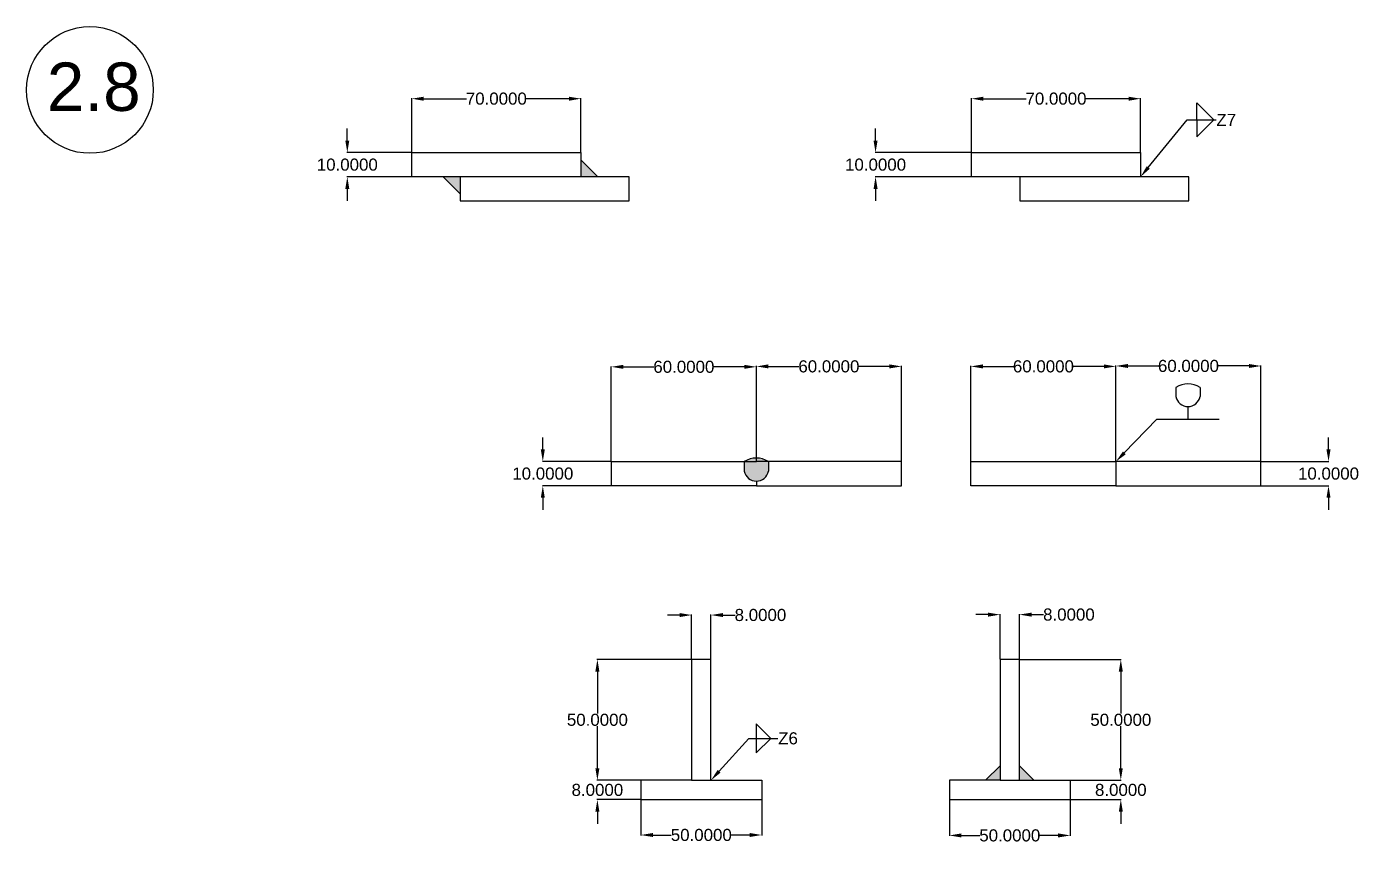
# Model space of a CAD drawing. Header units: inches. Extents: x 9 to 3869, y -675 to 528.
# Drawn here: x 956 to 1507, y -416 to -78 of the extents above; entities that cross this region are included whole.
import ezdxf
from ezdxf import colors
from ezdxf.entities.mleader import LeaderData, LeaderLine
from ezdxf.math import Vec2, Vec3

# ---------------------------------------------------------------- set-up
doc = ezdxf.new("R2010")
doc.units = ezdxf.units.IN
doc.header["$MEASUREMENT"] = 0
doc.styles.get("Standard").update_dxf_attribs({"font": 'arial.ttf'})
doc.dimstyles.get("Standard").update_dxf_attribs({"dimtxt": 5, "dimasz": 5, "dimexe": 0.18, "dimexo": 0.0625, "dimgap": 0.09, "dimtad": 0, "dimtih": 1, "dimtoh": 1, "dimdec": 4, "dimzin": 0, "dimdsep": 46, "dimtxsty": 'Standard', "dimcen": 0.09, "dimadec": 0, "dimazin": 0, "dimtfac": 1, "dimtdec": 4, "dimtofl": 0, "dimtmove": 0, "dimatfit": 3, "dimfxl": 1, "dimtolj": 1, "dimtzin": 0, "dimarcsym": 0})

# ---------------------------------------------------------------- blocks, each defined once
blk = doc.blocks.new('*D67')
at = {"color": 0, "lineweight": -2, "transparency": 16777216}
for p, q in [((1115.18, -130.46), (1115.18, -108.03)), ((1120.18, -108.21), (1137.8, -108.21)), ((1180.18, -108.21), (1162.56, -108.21)), ((1185.18, -130.46), (1185.18, -108.03))]:
    blk.add_line(p, q, dxfattribs=at)
at = {"color": 0, "transparency": 16777216}
for points in [[(1120.18, -107.38), (1120.18, -109.05), (1115.18, -108.21)], [(1180.18, -107.38), (1180.18, -109.05), (1185.18, -108.21)]]:
    blk.add_solid(points, dxfattribs=at)
at = {"layer": 'Defpoints', "color": 0, "transparency": 16777216}
for p in [(1185.18, -108.21), (1115.18, -130.52), (1185.18, -130.52)]:
    blk.add_point(p, dxfattribs=at)
at = {"color": 0, "transparency": 16777216, "insert": (1150.18, -108.21), "char_height": 5, "attachment_point": 5}
blk.add_mtext('\\A1;70.0000', dxfattribs=at)
blk = doc.blocks.new('*D68')
at = {"color": 0, "lineweight": -2, "transparency": 16777216}
for p, q in [((1088.53, -125.52), (1088.53, -120.52)), ((1115.11, -130.52), (1088.35, -130.52)), ((1115.11, -140.52), (1088.35, -140.52)), ((1088.53, -145.52), (1088.53, -150.52))]:
    blk.add_line(p, q, dxfattribs=at)
at = {"color": 0, "transparency": 16777216}
for points in [[(1087.7, -125.52), (1089.36, -125.52), (1088.53, -130.52)], [(1087.7, -145.52), (1089.36, -145.52), (1088.53, -140.52)]]:
    blk.add_solid(points, dxfattribs=at)
at = {"layer": 'Defpoints', "color": 0, "transparency": 16777216}
for p in [(1115.18, -130.52), (1088.53, -140.52), (1115.18, -140.52)]:
    blk.add_point(p, dxfattribs=at)
at = {"color": 0, "transparency": 16777216, "insert": (1088.53, -135.52), "char_height": 5, "attachment_point": 5}
blk.add_mtext('\\A1;10.0000', dxfattribs=at)
blk = doc.blocks.new('*D69')
at = {"color": 0, "lineweight": -2, "transparency": 16777216}
for p, q in [((1346.72, -130.46), (1346.72, -108.03)), ((1351.72, -108.21), (1369.34, -108.21)), ((1411.72, -108.21), (1394.1, -108.21)), ((1416.72, -130.46), (1416.72, -108.03))]:
    blk.add_line(p, q, dxfattribs=at)
at = {"color": 0, "transparency": 16777216}
for points in [[(1351.72, -107.38), (1351.72, -109.05), (1346.72, -108.21)], [(1411.72, -107.38), (1411.72, -109.05), (1416.72, -108.21)]]:
    blk.add_solid(points, dxfattribs=at)
at = {"layer": 'Defpoints', "color": 0, "transparency": 16777216}
for p in [(1416.72, -108.21), (1346.72, -130.52), (1416.72, -130.52)]:
    blk.add_point(p, dxfattribs=at)
at = {"color": 0, "transparency": 16777216, "insert": (1381.72, -108.21), "char_height": 5, "attachment_point": 5}
blk.add_mtext('\\A1;70.0000', dxfattribs=at)
blk = doc.blocks.new('*D70')
at = {"color": 0, "lineweight": -2, "transparency": 16777216}
for p, q in [((1307.07, -125.52), (1307.07, -120.52)), ((1346.66, -130.52), (1306.89, -130.52)), ((1346.66, -140.52), (1306.89, -140.52)), ((1307.07, -145.52), (1307.07, -150.52))]:
    blk.add_line(p, q, dxfattribs=at)
at = {"color": 0, "transparency": 16777216}
for points in [[(1306.24, -125.52), (1307.9, -125.52), (1307.07, -130.52)], [(1306.24, -145.52), (1307.9, -145.52), (1307.07, -140.52)]]:
    blk.add_solid(points, dxfattribs=at)
at = {"layer": 'Defpoints', "color": 0, "transparency": 16777216}
for p in [(1346.72, -130.52), (1307.07, -140.52), (1346.72, -140.52)]:
    blk.add_point(p, dxfattribs=at)
at = {"color": 0, "transparency": 16777216, "insert": (1307.07, -135.52), "char_height": 5, "attachment_point": 5}
blk.add_mtext('\\A1;10.0000', dxfattribs=at)
blk = doc.blocks.new('*D71')
at = {"color": 0, "lineweight": -2, "transparency": 16777216}
for p, q in [((1197.76, -258.27), (1197.76, -218.97)), ((1202.76, -219.15), (1215.35, -219.15)), ((1252.76, -219.15), (1240.18, -219.15)), ((1257.76, -258.27), (1257.76, -218.97))]:
    blk.add_line(p, q, dxfattribs=at)
at = {"color": 0, "transparency": 16777216}
for points in [[(1202.76, -218.31), (1202.76, -219.98), (1197.76, -219.15)], [(1252.76, -218.31), (1252.76, -219.98), (1257.76, -219.15)]]:
    blk.add_solid(points, dxfattribs=at)
at = {"layer": 'Defpoints', "color": 0, "transparency": 16777216}
for p in [(1257.76, -219.15), (1197.76, -258.33), (1257.76, -258.33)]:
    blk.add_point(p, dxfattribs=at)
at = {"color": 0, "transparency": 16777216, "insert": (1227.76, -219.15), "char_height": 5, "attachment_point": 5}
blk.add_mtext('\\A1;60.0000', dxfattribs=at)
blk = doc.blocks.new('*D72')
at = {"color": 0, "lineweight": -2, "transparency": 16777216}
for p, q in [((1257.76, -256.83), (1257.76, -218.79)), ((1262.76, -218.97), (1275.35, -218.97)), ((1312.76, -218.97), (1300.18, -218.97)), ((1317.76, -258.27), (1317.76, -218.79))]:
    blk.add_line(p, q, dxfattribs=at)
at = {"color": 0, "transparency": 16777216}
for points in [[(1262.76, -218.13), (1262.76, -219.8), (1257.76, -218.97)], [(1312.76, -218.13), (1312.76, -219.8), (1317.76, -218.97)]]:
    blk.add_solid(points, dxfattribs=at)
at = {"layer": 'Defpoints', "color": 0, "transparency": 16777216}
for p in [(1317.76, -218.97), (1257.76, -256.89), (1317.76, -258.33)]:
    blk.add_point(p, dxfattribs=at)
at = {"color": 0, "transparency": 16777216, "insert": (1287.76, -218.97), "char_height": 5, "attachment_point": 5}
blk.add_mtext('\\A1;60.0000', dxfattribs=at)
blk = doc.blocks.new('*D73')
at = {"color": 0, "lineweight": -2, "transparency": 16777216}
for p, q in [((1169.41, -253.33), (1169.41, -248.33)), ((1197.7, -258.33), (1169.23, -258.33)), ((1197.7, -268.33), (1169.23, -268.33)), ((1169.41, -273.33), (1169.41, -278.33))]:
    blk.add_line(p, q, dxfattribs=at)
at = {"color": 0, "transparency": 16777216}
for points in [[(1168.58, -253.33), (1170.24, -253.33), (1169.41, -258.33)], [(1168.58, -273.33), (1170.24, -273.33), (1169.41, -268.33)]]:
    blk.add_solid(points, dxfattribs=at)
at = {"layer": 'Defpoints', "color": 0, "transparency": 16777216}
for p in [(1197.76, -258.33), (1169.41, -268.33), (1197.76, -268.33)]:
    blk.add_point(p, dxfattribs=at)
at = {"color": 0, "transparency": 16777216, "insert": (1169.41, -263.33), "char_height": 5, "attachment_point": 5}
blk.add_mtext('\\A1;10.0000', dxfattribs=at)
blk = doc.blocks.new('*D74')
at = {"color": 0, "lineweight": -2, "transparency": 16777216}
for p, q in [((1346.51, -258.27), (1346.51, -218.79)), ((1351.51, -218.97), (1364.09, -218.97)), ((1401.51, -218.97), (1388.93, -218.97)), ((1406.51, -258.27), (1406.51, -218.79))]:
    blk.add_line(p, q, dxfattribs=at)
at = {"color": 0, "transparency": 16777216}
for points in [[(1351.51, -218.13), (1351.51, -219.8), (1346.51, -218.97)], [(1401.51, -218.13), (1401.51, -219.8), (1406.51, -218.97)]]:
    blk.add_solid(points, dxfattribs=at)
at = {"layer": 'Defpoints', "color": 0, "transparency": 16777216}
for p in [(1406.51, -218.97), (1346.51, -258.33), (1406.51, -258.33)]:
    blk.add_point(p, dxfattribs=at)
at = {"color": 0, "transparency": 16777216, "insert": (1376.51, -218.97), "char_height": 5, "attachment_point": 5}
blk.add_mtext('\\A1;60.0000', dxfattribs=at)
blk = doc.blocks.new('*D75')
at = {"color": 0, "lineweight": -2, "transparency": 16777216}
for p, q in [((1406.51, -258.27), (1406.51, -218.61)), ((1411.51, -218.79), (1424.09, -218.79)), ((1461.51, -218.79), (1448.93, -218.79)), ((1466.51, -258.27), (1466.51, -218.61))]:
    blk.add_line(p, q, dxfattribs=at)
at = {"color": 0, "transparency": 16777216}
for points in [[(1411.51, -217.95), (1411.51, -219.62), (1406.51, -218.79)], [(1461.51, -217.95), (1461.51, -219.62), (1466.51, -218.79)]]:
    blk.add_solid(points, dxfattribs=at)
at = {"layer": 'Defpoints', "color": 0, "transparency": 16777216}
for p in [(1466.51, -218.79), (1406.51, -258.33), (1466.51, -258.33)]:
    blk.add_point(p, dxfattribs=at)
at = {"color": 0, "transparency": 16777216, "insert": (1436.51, -218.79), "char_height": 5, "attachment_point": 5}
blk.add_mtext('\\A1;60.0000', dxfattribs=at)
blk = doc.blocks.new('*D76')
at = {"color": 0, "lineweight": -2, "transparency": 16777216}
for p, q in [((1494.46, -253.33), (1494.46, -248.33)), ((1466.57, -258.33), (1494.64, -258.33)), ((1466.57, -268.33), (1494.64, -268.33)), ((1494.46, -273.33), (1494.46, -278.33))]:
    blk.add_line(p, q, dxfattribs=at)
at = {"color": 0, "transparency": 16777216}
for points in [[(1493.62, -253.33), (1495.29, -253.33), (1494.46, -258.33)], [(1493.62, -273.33), (1495.29, -273.33), (1494.46, -268.33)]]:
    blk.add_solid(points, dxfattribs=at)
at = {"layer": 'Defpoints', "color": 0, "transparency": 16777216}
for p in [(1466.51, -258.33), (1466.51, -268.33), (1494.46, -268.33)]:
    blk.add_point(p, dxfattribs=at)
at = {"color": 0, "transparency": 16777216, "insert": (1494.46, -263.33), "char_height": 5, "attachment_point": 5}
blk.add_mtext('\\A1;10.0000', dxfattribs=at)
blk = doc.blocks.new('*D77')
at = {"color": 0, "lineweight": -2, "transparency": 16777216}
for p, q in [((1209.98, -398.25), (1209.98, -413.01)), ((1259.98, -398.25), (1259.98, -413.01)), ((1214.98, -412.83), (1222.58, -412.83)), ((1254.98, -412.83), (1247.38, -412.83))]:
    blk.add_line(p, q, dxfattribs=at)
at = {"color": 0, "transparency": 16777216}
for points in [[(1214.98, -411.99), (1214.98, -413.66), (1209.98, -412.83)], [(1254.98, -411.99), (1254.98, -413.66), (1259.98, -412.83)]]:
    blk.add_solid(points, dxfattribs=at)
at = {"layer": 'Defpoints', "color": 0, "transparency": 16777216}
for p in [(1209.98, -398.19), (1259.98, -398.19), (1259.98, -412.83)]:
    blk.add_point(p, dxfattribs=at)
at = {"color": 0, "transparency": 16777216, "insert": (1234.98, -412.83), "char_height": 5, "attachment_point": 5}
blk.add_mtext('\\A1;50.0000', dxfattribs=at)
blk = doc.blocks.new('*D78')
at = {"color": 0, "lineweight": -2, "transparency": 16777216}
for p, q in [((1191.99, -385.19), (1191.99, -380.19)), ((1209.92, -390.19), (1191.81, -390.19)), ((1209.92, -398.19), (1191.81, -398.19)), ((1191.99, -403.19), (1191.99, -408.19))]:
    blk.add_line(p, q, dxfattribs=at)
at = {"color": 0, "transparency": 16777216}
for points in [[(1191.16, -385.19), (1192.82, -385.19), (1191.99, -390.19)], [(1191.16, -403.19), (1192.82, -403.19), (1191.99, -398.19)]]:
    blk.add_solid(points, dxfattribs=at)
at = {"layer": 'Defpoints', "color": 0, "transparency": 16777216}
for p in [(1209.98, -390.19), (1191.99, -398.19), (1209.98, -398.19)]:
    blk.add_point(p, dxfattribs=at)
at = {"color": 0, "transparency": 16777216, "insert": (1191.99, -394.19), "char_height": 5, "attachment_point": 5}
blk.add_mtext('\\A1;8.0000', dxfattribs=at)
blk = doc.blocks.new('*D79')
at = {"color": 0, "lineweight": -2, "transparency": 16777216}
for p, q in [((1230.92, -340.19), (1191.81, -340.19)), ((1191.99, -345.19), (1191.99, -362.55)), ((1191.99, -385.19), (1191.99, -367.83)), ((1230.92, -390.19), (1191.81, -390.19))]:
    blk.add_line(p, q, dxfattribs=at)
at = {"color": 0, "transparency": 16777216}
for points in [[(1191.16, -345.19), (1192.82, -345.19), (1191.99, -340.19)], [(1191.16, -385.19), (1192.82, -385.19), (1191.99, -390.19)]]:
    blk.add_solid(points, dxfattribs=at)
at = {"layer": 'Defpoints', "color": 0, "transparency": 16777216}
for p in [(1230.98, -340.19), (1191.99, -390.19), (1230.98, -390.19)]:
    blk.add_point(p, dxfattribs=at)
at = {"color": 0, "transparency": 16777216, "insert": (1191.99, -365.19), "char_height": 5, "attachment_point": 5}
blk.add_mtext('\\A1;50.0000', dxfattribs=at)
blk = doc.blocks.new('*D80')
at = {"color": 0, "lineweight": -2, "transparency": 16777216}
for p, q in [((1366.66, -340.19), (1408.71, -340.19)), ((1408.53, -345.19), (1408.53, -362.55)), ((1408.53, -385.19), (1408.53, -367.83)), ((1366.66, -390.19), (1408.71, -390.19))]:
    blk.add_line(p, q, dxfattribs=at)
at = {"color": 0, "transparency": 16777216}
for points in [[(1407.7, -345.19), (1409.36, -345.19), (1408.53, -340.19)], [(1407.7, -385.19), (1409.36, -385.19), (1408.53, -390.19)]]:
    blk.add_solid(points, dxfattribs=at)
at = {"layer": 'Defpoints', "color": 0, "transparency": 16777216}
for p in [(1366.6, -340.19), (1366.6, -390.19), (1408.53, -390.19)]:
    blk.add_point(p, dxfattribs=at)
at = {"color": 0, "transparency": 16777216, "insert": (1408.53, -365.19), "char_height": 5, "attachment_point": 5}
blk.add_mtext('\\A1;50.0000', dxfattribs=at)
blk = doc.blocks.new('*D81')
at = {"color": 0, "lineweight": -2, "transparency": 16777216}
for p, q in [((1408.53, -385.19), (1408.53, -380.19)), ((1387.66, -390.19), (1408.71, -390.19)), ((1387.66, -398.19), (1408.71, -398.19)), ((1408.53, -403.19), (1408.53, -408.19))]:
    blk.add_line(p, q, dxfattribs=at)
at = {"color": 0, "transparency": 16777216}
for points in [[(1407.7, -385.19), (1409.36, -385.19), (1408.53, -390.19)], [(1407.7, -403.19), (1409.36, -403.19), (1408.53, -398.19)]]:
    blk.add_solid(points, dxfattribs=at)
at = {"layer": 'Defpoints', "color": 0, "transparency": 16777216}
for p in [(1387.6, -390.19), (1387.6, -398.19), (1408.53, -398.19)]:
    blk.add_point(p, dxfattribs=at)
at = {"color": 0, "transparency": 16777216, "insert": (1408.53, -394.19), "char_height": 5, "attachment_point": 5}
blk.add_mtext('\\A1;8.0000', dxfattribs=at)
blk = doc.blocks.new('*D82')
at = {"color": 0, "lineweight": -2, "transparency": 16777216}
for p, q in [((1337.6, -398.25), (1337.6, -413.19)), ((1387.6, -398.25), (1387.6, -413.19)), ((1342.6, -413.01), (1350.19, -413.01)), ((1382.6, -413.01), (1375, -413.01))]:
    blk.add_line(p, q, dxfattribs=at)
at = {"color": 0, "transparency": 16777216}
for points in [[(1342.6, -412.17), (1342.6, -413.84), (1337.6, -413.01)], [(1382.6, -412.17), (1382.6, -413.84), (1387.6, -413.01)]]:
    blk.add_solid(points, dxfattribs=at)
at = {"layer": 'Defpoints', "color": 0, "transparency": 16777216}
for p in [(1337.6, -398.19), (1387.6, -398.19), (1387.6, -413.01)]:
    blk.add_point(p, dxfattribs=at)
at = {"color": 0, "transparency": 16777216, "insert": (1362.6, -413.01), "char_height": 5, "attachment_point": 5}
blk.add_mtext('\\A1;50.0000', dxfattribs=at)
blk = doc.blocks.new('*D83')
at = {"color": 0, "lineweight": -2, "transparency": 16777216}
for p, q in [((1225.98, -321.83), (1220.98, -321.83)), ((1230.98, -340.13), (1230.98, -321.65)), ((1238.98, -340.13), (1238.98, -321.65)), ((1243.98, -321.83), (1248.98, -321.83))]:
    blk.add_line(p, q, dxfattribs=at)
at = {"color": 0, "transparency": 16777216}
for points in [[(1225.98, -321), (1225.98, -322.67), (1230.98, -321.83)], [(1243.98, -321), (1243.98, -322.67), (1238.98, -321.83)]]:
    blk.add_solid(points, dxfattribs=at)
at = {"layer": 'Defpoints', "color": 0, "transparency": 16777216}
for p in [(1238.98, -321.83), (1230.98, -340.19), (1238.98, -340.19)]:
    blk.add_point(p, dxfattribs=at)
at = {"color": 0, "transparency": 16777216, "insert": (1259.45, -321.83), "char_height": 5, "attachment_point": 5}
blk.add_mtext('\\A1;8.0000', dxfattribs=at)
blk = doc.blocks.new('*D84')
at = {"color": 0, "lineweight": -2, "transparency": 16777216}
for p, q in [((1353.6, -321.65), (1348.6, -321.65)), ((1358.6, -340.13), (1358.6, -321.47)), ((1366.6, -340.13), (1366.6, -321.47)), ((1371.6, -321.65), (1376.6, -321.65))]:
    blk.add_line(p, q, dxfattribs=at)
at = {"color": 0, "transparency": 16777216}
for points in [[(1353.6, -320.82), (1353.6, -322.49), (1358.6, -321.65)], [(1371.6, -320.82), (1371.6, -322.49), (1366.6, -321.65)]]:
    blk.add_solid(points, dxfattribs=at)
at = {"layer": 'Defpoints', "color": 0, "transparency": 16777216}
for p in [(1366.6, -321.65), (1358.6, -340.19), (1366.6, -340.19)]:
    blk.add_point(p, dxfattribs=at)
at = {"color": 0, "transparency": 16777216, "insert": (1387.06, -321.65), "char_height": 5, "attachment_point": 5}
blk.add_mtext('\\A1;8.0000', dxfattribs=at)

msp = doc.modelspace()

# ---------------------------------------------------------------- hatches: boundary and pattern name
h = msp.add_hatch(color=256)
h.dxf.hatch_style = 1
h.paths.add_polyline_path([(1128.17739, -140.51773), (1135.17739, -147.51773), (1135.17739, -140.51773)])
h.paths.add_polyline_path([(1185.17739, -133.51773), (1185.17739, -140.51773), (1192.17739, -140.51773)])
h = msp.add_hatch(color=256)
h.dxf.hatch_style = 1
h.paths.add_polyline_path([(1252.76143, -258.334), (1257.76143, -258.334), (1262.76143, -258.334, 0.289115072)])
h = msp.add_hatch(color=256)
h.dxf.hatch_style = 1
h.paths.add_polyline_path([(1262.76143, -262.334), (1262.76143, -258.334), (1257.76143, -258.334), (1252.76143, -258.334), (1252.76143, -262.334, 0.822103446)])
h = msp.add_hatch(color=256)
h.dxf.hatch_style = 1
h.paths.add_polyline_path([(1366.59614, -390.18801), (1372.59614, -390.18801), (1366.59614, -384.18801)])
h.paths.add_polyline_path([(1352.59614, -390.18801), (1358.59614, -390.18801), (1358.59614, -384.18801)])

# ---------------------------------------------------------------- linework, layer by layer
for p, q in [((1439.99324, -116.97509), (1439.99324, -109.97509)), ((1439.99324, -109.97509), (1446.99324, -116.97509)), ((1439.99324, -116.97509), (1439.99324, -123.97509)), ((1439.99324, -123.97509), (1446.99324, -116.97509)), ((1115.17739, -130.51773), (1185.17739, -130.51773)), ((1115.17739, -140.51773), (1115.17739, -130.51773)), ((1185.17739, -130.51773), (1185.17739, -140.51773)), ((1346.72164, -130.51773), (1416.72164, -130.51773)), ((1346.72164, -140.51773), (1346.72164, -130.51773)), ((1416.72164, -130.51773), (1416.72164, -140.51773)), ((1185.17739, -133.51773), (1192.17739, -140.51773)), ((1185.17739, -140.51773), (1115.17739, -140.51773)), ((1128.17739, -140.51773), (1135.17739, -147.51773)), ((1135.17739, -140.51773), (1135.17739, -150.51773)), ((1205.17739, -140.51773), (1185.17739, -140.51773)), ((1205.17739, -150.51773), (1205.17739, -140.51773)), ((1416.72164, -140.51773), (1346.72164, -140.51773)), ((1366.72164, -140.51773), (1366.72164, -150.51773)), ((1436.72164, -140.51773), (1416.72164, -140.51773)), ((1436.72164, -150.51773), (1436.72164, -140.51773)), ((1135.17739, -150.51773), (1205.17739, -150.51773)), ((1366.72164, -150.51773), (1436.72164, -150.51773)), ((1431.30355, -227.64898), (1431.30355, -231.46275)), ((1441.30355, -227.64898), (1441.30355, -231.46275)), ((1436.30355, -235.57327), (1436.30355, -240.75279)), ((1197.76143, -258.334), (1257.76143, -258.334)), ((1197.76143, -268.334), (1197.76143, -258.334)), ((1252.76143, -258.334), (1252.76143, -262.334)), ((1317.76143, -258.334), (1257.76143, -258.334)), ((1262.76143, -258.334), (1262.76143, -262.334)), ((1317.76143, -268.334), (1317.76143, -258.334)), ((1346.50965, -258.334), (1406.50965, -258.334)), ((1346.50965, -268.334), (1346.50965, -258.334)), ((1466.50965, -258.334), (1406.50965, -258.334)), ((1406.50965, -258.334), (1406.50965, -268.334)), ((1466.50965, -268.334), (1466.50965, -258.334)), ((1257.76143, -268.334), (1197.76143, -268.334)), ((1257.76143, -266.44452), (1257.76143, -268.334)), ((1257.76143, -268.334), (1317.76143, -268.334)), ((1406.50965, -268.334), (1346.50965, -268.334)), ((1406.50965, -268.334), (1466.50965, -268.334)), ((1230.98192, -340.18801), (1230.98192, -390.18801)), ((1238.98192, -340.18801), (1230.98192, -340.18801)), ((1238.98192, -390.18801), (1238.98192, -340.18801)), ((1358.59614, -340.18801), (1358.59614, -390.18801)), ((1366.59614, -340.18801), (1358.59614, -340.18801)), ((1366.59614, -390.18801), (1366.59614, -340.18801)), ((1257.72668, -366.8689), (1263.72668, -372.8689)), ((1257.72668, -366.8689), (1257.72668, -378.8689)), ((1257.72668, -378.8689), (1263.72668, -372.8689)), ((1358.59614, -384.18801), (1352.59614, -390.18801)), ((1366.59614, -384.18801), (1372.59614, -390.18801)), ((1209.98192, -390.18801), (1209.98192, -398.18801)), ((1230.98192, -390.18801), (1209.98192, -390.18801)), ((1230.98192, -390.18801), (1238.98192, -390.18801)), ((1238.98192, -390.18801), (1259.98192, -390.18801)), ((1259.98192, -390.18801), (1259.98192, -398.18801)), ((1337.59614, -390.18801), (1337.59614, -398.18801)), ((1358.59614, -390.18801), (1337.59614, -390.18801)), ((1358.59614, -390.18801), (1366.59614, -390.18801)), ((1366.59614, -390.18801), (1387.59614, -390.18801)), ((1387.59614, -390.18801), (1387.59614, -398.18801)), ((1209.98192, -398.18801), (1259.98192, -398.18801)), ((1337.59614, -398.18801), (1387.59614, -398.18801))]:
    msp.add_line(p, q)
msp.add_circle((982.07219, -104.59726), 26.20026)
for centre, radius, start, end in [((1436.30355, -235.57327), 9.36986, 57.7492427, 122.2507573), ((1436.30355, -230.47703), 5.09624, 191.1525168, 348.8474832), ((1257.76143, -266.25829), 9.36986, 57.7492427, 122.2507573), ((1257.76143, -261.34828), 5.09624, 191.1525168, 348.8474832)]:
    msp.add_arc(centre, radius, start, end)

# ---------------------------------------------------------------- texts
at = {"insert": (964.21494, -93.2468), "char_height": 20, "attachment_point": 1}
msp.add_mtext_dynamic_manual_height_columns('2.8', width=34.0911109, gutter_width=1, heights=[0], dxfattribs=at)

# ---------------------------------------------------------------- dimensions: what is measured, and where the dimension line sits
at = {"color": 3}
for base, p1, p2, picture, middle in [((1185.17739, -108.21315), (1115.17739, -130.51773), (1185.17739, -130.51773), '*D67', (1150.17739, -108.21315)), ((1416.72164, -108.21315), (1346.72164, -130.51773), (1416.72164, -130.51773), '*D69', (1381.72164, -108.21315)), ((1257.76143, -219.14686), (1197.76143, -258.334), (1257.76143, -258.334), '*D71', (1227.76143, -219.14686)), ((1317.76143, -218.96686), (1257.76143, -256.88843), (1317.76143, -258.334), '*D72', (1287.76143, -218.96686)), ((1406.50965, -218.96686), (1346.50965, -258.334), (1406.50965, -258.334), '*D74', (1376.50965, -218.96686)), ((1466.50965, -218.78686), (1406.50965, -258.334), (1466.50965, -258.334), '*D75', (1436.50965, -218.78686)), ((1238.98192, -321.83373), (1230.98192, -340.18801), (1238.98192, -340.18801), '*D83', (1259.44538, -321.83373)), ((1366.59614, -321.65373), (1358.59614, -340.18801), (1366.59614, -340.18801), '*D84', (1387.0596, -321.65373)), ((1259.98192, -412.82551), (1209.98192, -398.18801), (1259.98192, -398.18801), '*D77', (1234.98192, -412.82551)), ((1387.59614, -413.00551), (1337.59614, -398.18801), (1387.59614, -398.18801), '*D82', (1362.59614, -413.00551))]:
    dim = msp.add_linear_dim(base=base, p1=p1, p2=p2, dimstyle='Standard', dxfattribs=at)
    dim.commit()
    dim.dimension.update_dxf_attribs({"geometry": picture, "text_midpoint": middle})
for base, p1, p2, picture, middle in [((1088.52888, -140.51773), (1115.17739, -130.51773), (1115.17739, -140.51773), '*D68', (1088.52888, -135.51773)), ((1307.06977, -140.51773), (1346.72164, -130.51773), (1346.72164, -140.51773), '*D70', (1307.06977, -135.51773)), ((1169.40934, -268.334), (1197.76143, -258.334), (1197.76143, -268.334), '*D73', (1169.40934, -263.334)), ((1494.45688, -268.334), (1466.50965, -258.334), (1466.50965, -268.334), '*D76', (1494.45688, -263.334)), ((1191.98986, -390.18801), (1230.98192, -340.18801), (1230.98192, -390.18801), '*D79', (1191.98986, -365.18801)), ((1408.5315, -390.18801), (1366.59614, -340.18801), (1366.59614, -390.18801), '*D80', (1408.5315, -365.18801)), ((1191.98986, -398.18801), (1209.98192, -390.18801), (1209.98192, -398.18801), '*D78', (1191.98986, -394.18801)), ((1408.5315, -398.18801), (1387.59614, -390.18801), (1387.59614, -398.18801), '*D81', (1408.5315, -394.18801))]:
    dim = msp.add_linear_dim(base=base, p1=p1, p2=p2, angle=90, dimstyle='Standard', dxfattribs=at)
    dim.commit()
    dim.dimension.update_dxf_attribs({"geometry": picture, "text_midpoint": middle})

# ---------------------------------------------------------------- leaders
at = {"ltscale": 100}
ml = msp.add_multileader_mtext('Standard', dxfattribs=at)
ml.set_content('Z7', color=256)
ml.set_leader_properties()
ml.build(insert=Vec2(0, 0))
ml.multileader.update_dxf_attribs({"dogleg_length": 0.36, "arrow_head_size": 5})
ctx = ml.context
ctx.base_point, ctx.char_height, ctx.arrow_head_size, ctx.landing_gap_size, ctx.plane_origin = Vec3(1447.97225, -116.97509), 5, 5, 0.09, Vec3(1416.72164, -140.51773)
notes = []
notes.append((ctx, [(0, (1, 1, 0), (1436.04228, -116.97509), (1, 0), 11.92997, [(0, [(1416.72164, -140.51773)], 0, [])])]))
ctx.mtext.insert, ctx.mtext.flow_direction = Vec3(1448.06225, -114.47509), 5
ml = msp.add_multileader_mtext('Standard')
ml.set_content('', color=256)
ml.set_leader_properties()
ml.build(insert=Vec2(0, 0))
ml.multileader.update_dxf_attribs({"dogleg_length": 0.36, "arrow_head_size": 5})
ctx = ml.context
ctx.base_point, ctx.char_height, ctx.arrow_head_size, ctx.landing_gap_size, ctx.plane_origin = Vec3(1449.26496, -240.75279), 0.18, 5, 0.09, Vec3(1406.50965, -258.334)
notes.append((ctx, [(0, (1, 1, 0), (1423.49167, -240.75279), (1, 0), 25.77329, [(0, [(1406.50965, -258.334)], 0, [])])]))
ctx.mtext.insert, ctx.mtext.flow_direction = Vec3(1449.35496, -240.66279), 5
ml = msp.add_multileader_mtext('Standard')
ml.set_content('Z6', color=256)
ml.set_leader_properties()
ml.build(insert=Vec2(0, 0))
ml.multileader.update_dxf_attribs({"dogleg_length": 0.36, "arrow_head_size": 5})
ctx = ml.context
ctx.base_point, ctx.char_height, ctx.arrow_head_size, ctx.landing_gap_size, ctx.plane_origin = Vec3(1266.70043, -372.8689), 5, 5, 0.09, Vec3(1238.98192, -390.18801)
notes.append((ctx, [(0, (1, 1, 0), (1254.65156, -372.8689), (1, 0), 12.04887, [(0, [(1238.98192, -390.18801)], 0, [])])]))
ctx.mtext.insert, ctx.mtext.flow_direction = Vec3(1266.79043, -370.32626), 5
for ctx, leaders in notes:
    for number, flags, end, landing, length, lines in leaders:
        leader = LeaderData()
        leader.index, (leader.has_last_leader_line, leader.has_dogleg_vector, leader.attachment_direction) = number, flags
        leader.last_leader_point, leader.dogleg_vector, leader.dogleg_length = Vec3(end), Vec3(landing), length
        for number, points, colour, breaks in lines:
            line = LeaderLine()
            line.index, line.vertices, line.color, line.breaks = number, Vec3.list(points), colors.encode_raw_color(colour), breaks
            leader.lines.append(line)
        ctx.leaders.append(leader)

doc.saveas('drawing.dxf')
